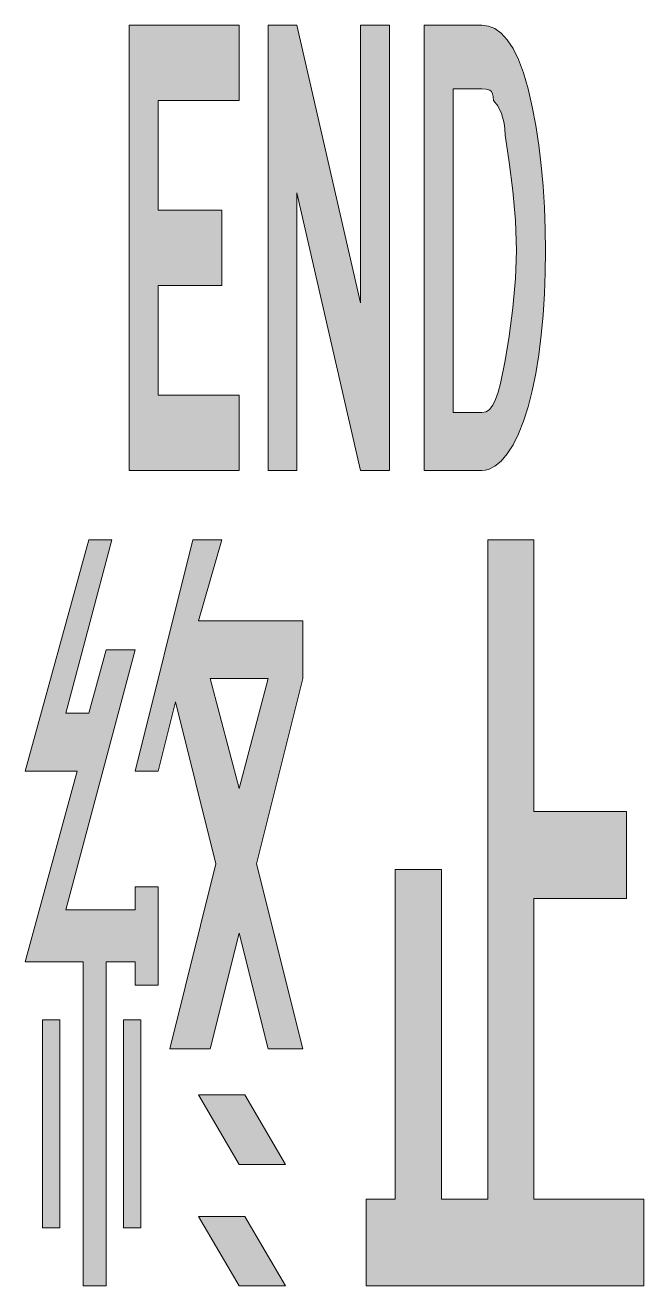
# Model space of a CAD drawing. Header units: metres. Extents: x 134 to 263, y 9 to 271.
import ezdxf

# ---------------------------------------------------------------- set-up
doc = ezdxf.new("R2010")
doc.units = ezdxf.units.M
doc.layers.add('FILL_WHITE_FFFFFF', color=7, linetype='Continuous', true_color=0xffffff)
doc.layers.add('STROKE_WHITE_FFFFFF', color=7, linetype='Continuous', true_color=0xffffff)

msp = doc.modelspace()

# ---------------------------------------------------------------- hatches: boundary and pattern name
at = {"layer": 'FILL_WHITE_FFFFFF', "true_color": 0xffffff}
h = msp.add_hatch(color=7, dxfattribs=at)
h.dxf.hatch_style = 1
h.paths.add_polyline_path([(178.65, 194.25), (178.65, 178.65), (155.85, 178.65), (155.85, 271.05), (178.65, 271.05), (178.65, 255.45), (161.85, 255.45), (161.85, 232.65), (175.05, 232.65), (175.05, 217.05), (161.85, 217.05), (161.85, 194.25), (178.65, 194.25)])
h = msp.add_hatch(color=7, dxfattribs=at)
h.dxf.hatch_style = 1
h.paths.add_polyline_path([(203.85, 271.05), (209.85, 271.05), (209.85, 178.65), (203.85, 178.65), (190.65, 236.25), (190.65, 178.65), (184.65, 178.65), (184.65, 271.05), (190.65, 271.05), (203.85, 213.45), (203.85, 271.05)])
h = msp.add_hatch(color=7, dxfattribs=at)
h.dxf.hatch_style = 1
h.paths.add_polyline_path([(230.4, 270.88), (231.73, 270.34), (233.04, 269.4), (234.3, 268.05), (235.51, 266.25), (236.64, 263.96), (237.7, 261.17), (238.65, 257.85), (239.49, 254.14), (240.23, 250.24), (240.84, 246.16), (241.35, 241.95), (241.74, 237.62), (242.03, 233.21), (242.19, 228.75), (242.25, 224.25), (242.19, 219.76), (242.03, 215.31), (241.74, 210.94), (241.35, 206.7), (240.84, 202.63), (240.23, 198.77), (239.49, 195.16), (238.65, 191.85), (237.7, 188.87), (236.64, 186.24), (235.51, 183.98), (234.3, 182.1), (233.04, 180.61), (231.73, 179.53), (230.4, 178.87), (229.72, 178.71), (229.05, 178.65), (217.05, 178.65), (217.05, 271.05), (229.05, 271.05), (230.4, 270.88)])
h.paths.add_polyline_path([(229.05, 190.65), (229.9, 190.82), (230.64, 191.32), (231.31, 192.17), (231.9, 193.35), (232.44, 194.87), (232.93, 196.72), (233.85, 201.45), (234.73, 206.53), (235.5, 212.4), (236.04, 218.49), (236.25, 224.25), (236.04, 230.53), (235.5, 236.7), (234.73, 242.64), (233.85, 248.25), (233.8, 249.54), (233.64, 250.72), (233.1, 252.75), (232.33, 254.32), (231.45, 255.45), (231.4, 256.24), (231.24, 256.84), (231.01, 257.26), (230.7, 257.55), (229.93, 257.81), (229.05, 257.85), (223.05, 257.85), (223.05, 190.65), (229.05, 190.65)], flags=16)
h = msp.add_hatch(color=7, dxfattribs=at)
h.dxf.hatch_style = 1
h.paths.add_polyline_path([(151.05, 9.45), (146.25, 9.45), (146.25, 76.65), (134.25, 76.65), (145.05, 116.25), (134.25, 116.25), (147.45, 164.25), (152.25, 164.25), (142.65, 128.25), (147.45, 128.25), (151.05, 141.45), (157.05, 141.45), (142.65, 87.45), (157.05, 87.45), (157.05, 92.25), (161.85, 92.25), (161.85, 71.85), (157.05, 71.85), (157.05, 76.65), (151.05, 76.65), (151.05, 9.45)])
h = msp.add_hatch(color=7, dxfattribs=at)
h.dxf.hatch_style = 1
h.paths.add_polyline_path([(164.25, 58.65), (173.85, 97.05), (165.45, 130.65), (161.85, 116.25), (157.05, 116.25), (169.05, 164.25), (175.05, 164.25), (170.25, 147.45), (191.85, 147.45), (191.85, 135.45), (182.25, 97.05), (191.85, 58.65), (184.65, 58.65), (178.65, 82.65), (172.65, 58.65), (164.25, 58.65)])
h.paths.add_polyline_path([(172.65, 135.45), (178.65, 112.65), (184.65, 135.45), (172.65, 135.45)], flags=16)
h = msp.add_hatch(color=7, dxfattribs=at)
h.dxf.hatch_style = 1
h.paths.add_polyline_path([(262.65, 27.45), (262.65, 9.45), (205.05, 9.45), (205.05, 27.45), (211.05, 27.45), (211.05, 95.85), (220.65, 95.85), (220.65, 27.45), (230.25, 27.45), (230.25, 164.25), (239.85, 164.25), (239.85, 107.85), (259.05, 107.85), (259.05, 89.85), (239.85, 89.85), (239.85, 27.45), (262.65, 27.45)])
h = msp.add_hatch(color=7, dxfattribs=at)
h.dxf.hatch_style = 1
h.paths.add_polyline_path([(137.85, 64.65), (141.45, 64.65), (141.45, 21.45), (137.85, 21.45), (137.85, 64.65)])
h = msp.add_hatch(color=7, dxfattribs=at)
h.dxf.hatch_style = 1
h.paths.add_polyline_path([(154.65, 21.45), (154.65, 64.65), (158.25, 64.65), (158.25, 21.45), (154.65, 21.45)])
h = msp.add_hatch(color=7, dxfattribs=at)
h.dxf.hatch_style = 1
h.paths.add_polyline_path([(178.65, 34.65), (170.25, 49.05), (179.85, 49.05), (188.25, 34.65), (178.65, 34.65)])
h = msp.add_hatch(color=7, dxfattribs=at)
h.dxf.hatch_style = 1
h.paths.add_polyline_path([(178.65, 9.45), (170.25, 23.85), (179.85, 23.85), (188.25, 9.45), (178.65, 9.45)])

# ---------------------------------------------------------------- linework, layer by layer
at = {"layer": 'FILL_WHITE_FFFFFF', "lineweight": 0, "true_color": 0xffffff}
for points in [[(178.65, 194.25), (178.65, 178.65), (155.85, 178.65), (155.85, 271.05), (178.65, 271.05), (178.65, 255.45), (161.85, 255.45), (161.85, 232.65), (175.05, 232.65), (175.05, 217.05), (161.85, 217.05), (161.85, 194.25)], [(203.85, 271.05), (209.85, 271.05), (209.85, 178.65), (203.85, 178.65), (190.65, 236.25), (190.65, 178.65), (184.65, 178.65), (184.65, 271.05), (190.65, 271.05), (203.85, 213.45)], [(230.4, 270.88), (231.73, 270.34), (233.04, 269.4), (234.3, 268.05), (235.51, 266.25), (236.64, 263.96), (237.7, 261.17), (238.65, 257.85), (239.49, 254.14), (240.23, 250.24), (240.84, 246.16), (241.35, 241.95), (241.74, 237.62), (242.03, 233.21), (242.19, 228.75), (242.25, 224.25), (242.19, 219.76), (242.03, 215.31), (241.74, 210.94), (241.35, 206.7), (240.84, 202.63), (240.23, 198.77), (239.49, 195.16), (238.65, 191.85), (237.7, 188.87), (236.64, 186.24), (235.51, 183.98), (234.3, 182.1), (233.04, 180.61), (231.73, 179.53), (230.4, 178.87), (229.72, 178.71), (229.05, 178.65), (217.05, 178.65), (217.05, 271.05), (229.05, 271.05)], [(229.05, 190.65), (229.9, 190.82), (230.64, 191.32), (231.31, 192.17), (231.9, 193.35), (232.44, 194.87), (232.93, 196.72), (233.85, 201.45), (234.73, 206.53), (235.5, 212.4), (236.04, 218.49), (236.25, 224.25), (236.04, 230.53), (235.5, 236.7), (234.73, 242.64), (233.85, 248.25), (233.8, 249.54), (233.64, 250.72), (233.1, 252.75), (232.33, 254.32), (231.45, 255.45), (231.4, 256.24), (231.24, 256.84), (231.01, 257.26), (230.7, 257.55), (229.93, 257.81), (229.05, 257.85), (223.05, 257.85), (223.05, 190.65)], [(151.05, 9.45), (146.25, 9.45), (146.25, 76.65), (134.25, 76.65), (145.05, 116.25), (134.25, 116.25), (147.45, 164.25), (152.25, 164.25), (142.65, 128.25), (147.45, 128.25), (151.05, 141.45), (157.05, 141.45), (142.65, 87.45), (157.05, 87.45), (157.05, 92.25), (161.85, 92.25), (161.85, 71.85), (157.05, 71.85), (157.05, 76.65), (151.05, 76.65)], [(164.25, 58.65), (173.85, 97.05), (165.45, 130.65), (161.85, 116.25), (157.05, 116.25), (169.05, 164.25), (175.05, 164.25), (170.25, 147.45), (191.85, 147.45), (191.85, 135.45), (182.25, 97.05), (191.85, 58.65), (184.65, 58.65), (178.65, 82.65), (172.65, 58.65)], [(262.65, 27.45), (262.65, 9.45), (205.05, 9.45), (205.05, 27.45), (211.05, 27.45), (211.05, 95.85), (220.65, 95.85), (220.65, 27.45), (230.25, 27.45), (230.25, 164.25), (239.85, 164.25), (239.85, 107.85), (259.05, 107.85), (259.05, 89.85), (239.85, 89.85), (239.85, 27.45)], [(172.65, 135.45), (178.65, 112.65), (184.65, 135.45)], [(137.85, 64.65), (141.45, 64.65), (141.45, 21.45), (137.85, 21.45)], [(154.65, 21.45), (154.65, 64.65), (158.25, 64.65), (158.25, 21.45)], [(178.65, 34.65), (170.25, 49.05), (179.85, 49.05), (188.25, 34.65)], [(178.65, 9.45), (170.25, 23.85), (179.85, 23.85), (188.25, 9.45)]]:
    msp.add_lwpolyline(points, close=True, dxfattribs=at)
at = {"layer": 'STROKE_WHITE_FFFFFF', "lineweight": 0, "true_color": 0xffffff}
msp.add_lwpolyline([(178.65, 112.65), (184.65, 135.45), (172.65, 135.45), (178.65, 112.65)], dxfattribs=at)

doc.saveas('drawing.dxf')
